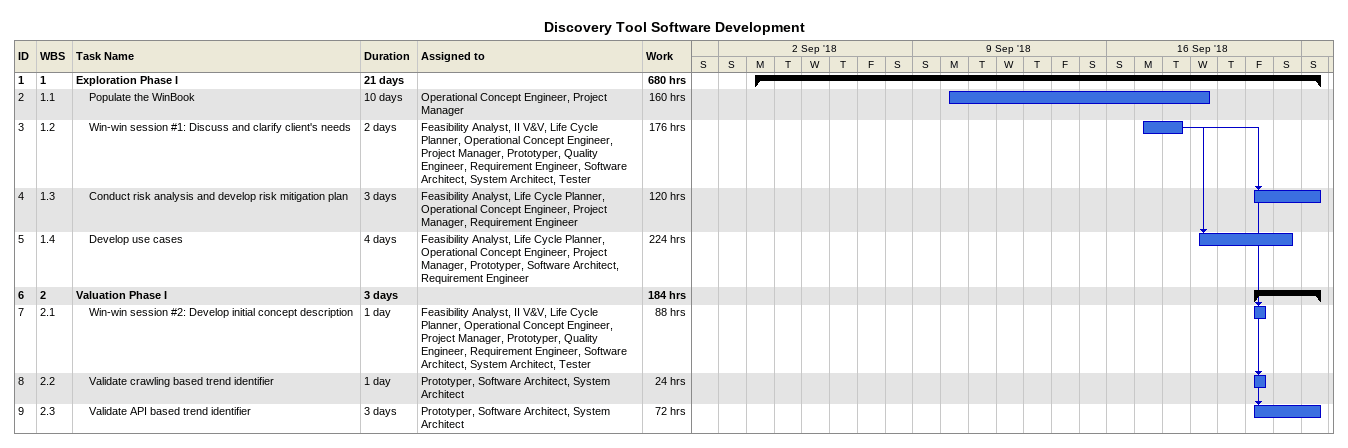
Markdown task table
Discovery Tool Software Development

| ID | WBS | Task | Duration | Start | Finish | Predecessors | Resources | Work (h) |
|---|---|---|---|---|---|---|---|---|
| 1 | 1 | **Exploration Phase I** | 21d | 2018-09-03 | 2018-09-23 |  |  | 680 |
| 2 | 1.1 | Populate the WinBook | 10d | 2018-09-10 | 2018-09-19 |  | Operational Concept Engineer, Project Manager | 160 |
| 3 | 1.2 | Win-win session #1: Discuss and clarify client's needs | 2d | 2018-09-17 | 2018-09-18 |  | Feasibility Analyst, II V&V, Life Cycle Planner, Operational Concept Engineer, Project Manager, Prototyper, Quality Engineer, Requirement Engineer, Software Architect, System Architect, Tester | 176 |
| 4 | 1.3 | Conduct risk analysis and develop risk mitigation plan | 3d | 2018-09-21 | 2018-09-23 | 3 | Feasibility Analyst, Life Cycle Planner, Operational Concept Engineer, Project Manager, Requirement Engineer | 120 |
| 5 | 1.4 | Develop use cases | 4d | 2018-09-19 | 2018-09-22 | 3 | Feasibility Analyst, Life Cycle Planner, Operational Concept Engineer, Project Manager, Prototyper, Software Architect, Requirement Engineer | 224 |
| 6 | 2 | **Valuation Phase I** | 3d | 2018-09-21 | 2018-09-23 |  |  | 184 |
| 7 | 2.1 | Win-win session #2: Develop initial concept description | 1d | 2018-09-21 | 2018-09-21 | 3 | Feasibility Analyst, II V&V, Life Cycle Planner, Operational Concept Engineer, Project Manager, Prototyper, Quality Engineer, Requirement Engineer, Software Architect, System Architect, Tester | 88 |
| 8 | 2.2 | Validate crawling based trend identifier | 1d | 2018-09-21 | 2018-09-21 | 3 | Prototyper, Software Architect, System Architect | 24 |
| 9 | 2.3 | Validate API based trend identifier | 3d | 2018-09-21 | 2018-09-23 | 3 | Prototyper, Software Architect, System Architect | 72 |
